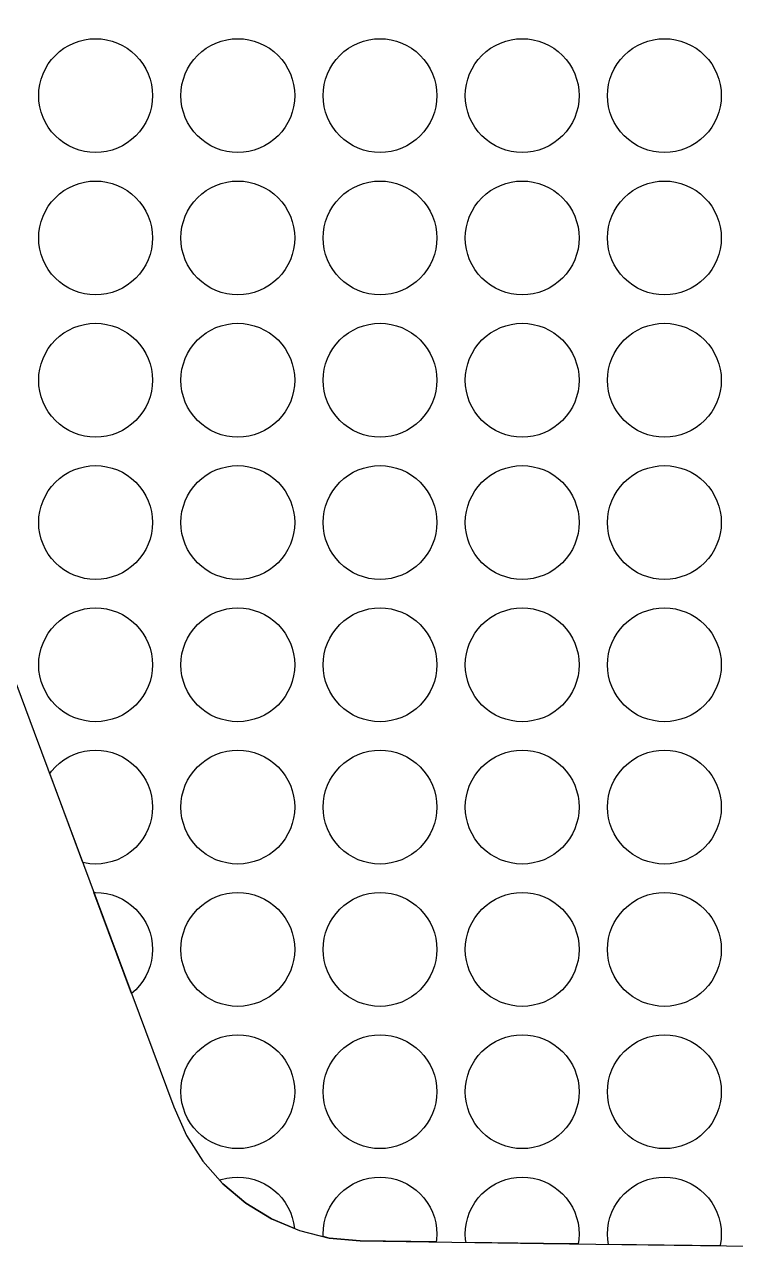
# Model space of a CAD drawing. Header units: millimetres. Extents: x 63 to 185, y -163 to -75.
# Drawn here: x 147.42 to 159.92, y -163.11 to -141.61 of the extents above; entities that cross this region are included whole.
import ezdxf

# ---------------------------------------------------------------- set-up
doc = ezdxf.new("R2010")
doc.units = ezdxf.units.MM
doc.layers.add('background', color=7, linetype='Continuous')
doc.layers.add('outline_2', color=3, linetype='Continuous')

msp = doc.modelspace()

# ---------------------------------------------------------------- linework, layer by layer
at = {"layer": 'background'}
for points in [[(149.666, -142.855), (149.661, -142.953), (149.647, -143.05), (149.623, -143.145), (149.59, -143.238), (149.548, -143.326), (149.497, -143.411), (149.439, -143.489), (149.373, -143.562), (149.3, -143.628), (149.222, -143.686), (149.137, -143.737), (149.049, -143.779), (148.956, -143.812), (148.861, -143.836), (148.764, -143.85), (148.666, -143.855), (148.568, -143.85), (148.471, -143.836), (148.376, -143.812), (148.283, -143.779), (148.195, -143.737), (148.11, -143.686), (148.032, -143.628), (147.959, -143.562), (147.893, -143.489), (147.835, -143.411), (147.784, -143.326), (147.742, -143.238), (147.709, -143.145), (147.685, -143.05), (147.671, -142.953), (147.666, -142.855), (147.671, -142.757), (147.685, -142.66), (147.709, -142.565), (147.742, -142.472), (147.784, -142.384), (147.835, -142.299), (147.893, -142.221), (147.959, -142.148), (148.032, -142.082), (148.11, -142.024), (148.195, -141.973), (148.283, -141.931), (148.376, -141.898), (148.471, -141.874), (148.568, -141.86), (148.666, -141.855), (148.764, -141.86), (148.861, -141.874), (148.956, -141.898), (149.049, -141.931), (149.137, -141.973), (149.222, -142.024), (149.3, -142.082), (149.373, -142.148), (149.439, -142.221), (149.497, -142.299), (149.548, -142.384), (149.59, -142.472), (149.623, -142.565), (149.647, -142.66), (149.661, -142.757)], [(152.166, -142.855), (152.161, -142.953), (152.147, -143.05), (152.123, -143.145), (152.09, -143.238), (152.048, -143.326), (151.997, -143.411), (151.939, -143.489), (151.873, -143.562), (151.8, -143.628), (151.722, -143.686), (151.637, -143.737), (151.549, -143.779), (151.456, -143.812), (151.361, -143.836), (151.264, -143.85), (151.166, -143.855), (151.068, -143.85), (150.971, -143.836), (150.876, -143.812), (150.783, -143.779), (150.695, -143.737), (150.61, -143.686), (150.532, -143.628), (150.459, -143.562), (150.393, -143.489), (150.335, -143.411), (150.284, -143.326), (150.242, -143.238), (150.209, -143.145), (150.185, -143.05), (150.171, -142.953), (150.166, -142.855), (150.171, -142.757), (150.185, -142.66), (150.209, -142.565), (150.242, -142.472), (150.284, -142.384), (150.335, -142.299), (150.393, -142.221), (150.459, -142.148), (150.532, -142.082), (150.61, -142.024), (150.695, -141.973), (150.783, -141.931), (150.876, -141.898), (150.971, -141.874), (151.068, -141.86), (151.166, -141.855), (151.264, -141.86), (151.361, -141.874), (151.456, -141.898), (151.549, -141.931), (151.637, -141.973), (151.722, -142.024), (151.8, -142.082), (151.873, -142.148), (151.939, -142.221), (151.997, -142.299), (152.048, -142.384), (152.09, -142.472), (152.123, -142.565), (152.147, -142.66), (152.161, -142.757)], [(154.666, -142.855), (154.661, -142.953), (154.647, -143.05), (154.623, -143.145), (154.59, -143.238), (154.548, -143.326), (154.497, -143.411), (154.439, -143.489), (154.373, -143.562), (154.3, -143.628), (154.222, -143.686), (154.137, -143.737), (154.049, -143.779), (153.956, -143.812), (153.861, -143.836), (153.764, -143.85), (153.666, -143.855), (153.568, -143.85), (153.471, -143.836), (153.376, -143.812), (153.283, -143.779), (153.195, -143.737), (153.11, -143.686), (153.032, -143.628), (152.959, -143.562), (152.893, -143.489), (152.835, -143.411), (152.784, -143.326), (152.742, -143.238), (152.709, -143.145), (152.685, -143.05), (152.671, -142.953), (152.666, -142.855), (152.671, -142.757), (152.685, -142.66), (152.709, -142.565), (152.742, -142.472), (152.784, -142.384), (152.835, -142.299), (152.893, -142.221), (152.959, -142.148), (153.032, -142.082), (153.11, -142.024), (153.195, -141.973), (153.283, -141.931), (153.376, -141.898), (153.471, -141.874), (153.568, -141.86), (153.666, -141.855), (153.764, -141.86), (153.861, -141.874), (153.956, -141.898), (154.049, -141.931), (154.137, -141.973), (154.222, -142.024), (154.3, -142.082), (154.373, -142.148), (154.439, -142.221), (154.497, -142.299), (154.548, -142.384), (154.59, -142.472), (154.623, -142.565), (154.647, -142.66), (154.661, -142.757)], [(157.166, -142.855), (157.161, -142.953), (157.147, -143.05), (157.123, -143.145), (157.09, -143.238), (157.048, -143.326), (156.997, -143.411), (156.939, -143.489), (156.873, -143.562), (156.8, -143.628), (156.722, -143.686), (156.637, -143.737), (156.549, -143.779), (156.456, -143.812), (156.361, -143.836), (156.264, -143.85), (156.166, -143.855), (156.068, -143.85), (155.971, -143.836), (155.876, -143.812), (155.783, -143.779), (155.695, -143.737), (155.61, -143.686), (155.532, -143.628), (155.459, -143.562), (155.393, -143.489), (155.335, -143.411), (155.284, -143.326), (155.242, -143.238), (155.209, -143.145), (155.185, -143.05), (155.171, -142.953), (155.166, -142.855), (155.171, -142.757), (155.185, -142.66), (155.209, -142.565), (155.242, -142.472), (155.284, -142.384), (155.335, -142.299), (155.393, -142.221), (155.459, -142.148), (155.532, -142.082), (155.61, -142.024), (155.695, -141.973), (155.783, -141.931), (155.876, -141.898), (155.971, -141.874), (156.068, -141.86), (156.166, -141.855), (156.264, -141.86), (156.361, -141.874), (156.456, -141.898), (156.549, -141.931), (156.637, -141.973), (156.722, -142.024), (156.8, -142.082), (156.873, -142.148), (156.939, -142.221), (156.997, -142.299), (157.048, -142.384), (157.09, -142.472), (157.123, -142.565), (157.147, -142.66), (157.161, -142.757)], [(159.666, -142.855), (159.661, -142.953), (159.647, -143.05), (159.623, -143.145), (159.59, -143.238), (159.548, -143.326), (159.497, -143.411), (159.439, -143.489), (159.373, -143.562), (159.3, -143.628), (159.222, -143.686), (159.137, -143.737), (159.049, -143.779), (158.956, -143.812), (158.861, -143.836), (158.764, -143.85), (158.666, -143.855), (158.568, -143.85), (158.471, -143.836), (158.376, -143.812), (158.283, -143.779), (158.195, -143.737), (158.11, -143.686), (158.032, -143.628), (157.959, -143.562), (157.893, -143.489), (157.835, -143.411), (157.784, -143.326), (157.742, -143.238), (157.709, -143.145), (157.685, -143.05), (157.671, -142.953), (157.666, -142.855), (157.671, -142.757), (157.685, -142.66), (157.709, -142.565), (157.742, -142.472), (157.784, -142.384), (157.835, -142.299), (157.893, -142.221), (157.959, -142.148), (158.032, -142.082), (158.11, -142.024), (158.195, -141.973), (158.283, -141.931), (158.376, -141.898), (158.471, -141.874), (158.568, -141.86), (158.666, -141.855), (158.764, -141.86), (158.861, -141.874), (158.956, -141.898), (159.049, -141.931), (159.137, -141.973), (159.222, -142.024), (159.3, -142.082), (159.373, -142.148), (159.439, -142.221), (159.497, -142.299), (159.548, -142.384), (159.59, -142.472), (159.623, -142.565), (159.647, -142.66), (159.661, -142.757)], [(149.666, -145.355), (149.661, -145.453), (149.647, -145.55), (149.623, -145.645), (149.59, -145.738), (149.548, -145.826), (149.497, -145.911), (149.439, -145.989), (149.373, -146.062), (149.3, -146.128), (149.222, -146.186), (149.137, -146.237), (149.049, -146.279), (148.956, -146.312), (148.861, -146.336), (148.764, -146.35), (148.666, -146.355), (148.568, -146.35), (148.471, -146.336), (148.376, -146.312), (148.283, -146.279), (148.195, -146.237), (148.11, -146.186), (148.032, -146.128), (147.959, -146.062), (147.893, -145.989), (147.835, -145.911), (147.784, -145.826), (147.742, -145.738), (147.709, -145.645), (147.685, -145.55), (147.671, -145.453), (147.666, -145.355), (147.671, -145.257), (147.685, -145.16), (147.709, -145.065), (147.742, -144.972), (147.784, -144.884), (147.835, -144.799), (147.893, -144.721), (147.959, -144.648), (148.032, -144.582), (148.11, -144.524), (148.195, -144.473), (148.283, -144.431), (148.376, -144.398), (148.471, -144.374), (148.568, -144.36), (148.666, -144.355), (148.764, -144.36), (148.861, -144.374), (148.956, -144.398), (149.049, -144.431), (149.137, -144.473), (149.222, -144.524), (149.3, -144.582), (149.373, -144.648), (149.439, -144.721), (149.497, -144.799), (149.548, -144.884), (149.59, -144.972), (149.623, -145.065), (149.647, -145.16), (149.661, -145.257)], [(152.166, -145.355), (152.161, -145.453), (152.147, -145.55), (152.123, -145.645), (152.09, -145.738), (152.048, -145.826), (151.997, -145.911), (151.939, -145.989), (151.873, -146.062), (151.8, -146.128), (151.722, -146.186), (151.637, -146.237), (151.549, -146.279), (151.456, -146.312), (151.361, -146.336), (151.264, -146.35), (151.166, -146.355), (151.068, -146.35), (150.971, -146.336), (150.876, -146.312), (150.783, -146.279), (150.695, -146.237), (150.61, -146.186), (150.532, -146.128), (150.459, -146.062), (150.393, -145.989), (150.335, -145.911), (150.284, -145.826), (150.242, -145.738), (150.209, -145.645), (150.185, -145.55), (150.171, -145.453), (150.166, -145.355), (150.171, -145.257), (150.185, -145.16), (150.209, -145.065), (150.242, -144.972), (150.284, -144.884), (150.335, -144.799), (150.393, -144.721), (150.459, -144.648), (150.532, -144.582), (150.61, -144.524), (150.695, -144.473), (150.783, -144.431), (150.876, -144.398), (150.971, -144.374), (151.068, -144.36), (151.166, -144.355), (151.264, -144.36), (151.361, -144.374), (151.456, -144.398), (151.549, -144.431), (151.637, -144.473), (151.722, -144.524), (151.8, -144.582), (151.873, -144.648), (151.939, -144.721), (151.997, -144.799), (152.048, -144.884), (152.09, -144.972), (152.123, -145.065), (152.147, -145.16), (152.161, -145.257)], [(154.666, -145.355), (154.661, -145.453), (154.647, -145.55), (154.623, -145.645), (154.59, -145.738), (154.548, -145.826), (154.497, -145.911), (154.439, -145.989), (154.373, -146.062), (154.3, -146.128), (154.222, -146.186), (154.137, -146.237), (154.049, -146.279), (153.956, -146.312), (153.861, -146.336), (153.764, -146.35), (153.666, -146.355), (153.568, -146.35), (153.471, -146.336), (153.376, -146.312), (153.283, -146.279), (153.195, -146.237), (153.11, -146.186), (153.032, -146.128), (152.959, -146.062), (152.893, -145.989), (152.835, -145.911), (152.784, -145.826), (152.742, -145.738), (152.709, -145.645), (152.685, -145.55), (152.671, -145.453), (152.666, -145.355), (152.671, -145.257), (152.685, -145.16), (152.709, -145.065), (152.742, -144.972), (152.784, -144.884), (152.835, -144.799), (152.893, -144.721), (152.959, -144.648), (153.032, -144.582), (153.11, -144.524), (153.195, -144.473), (153.283, -144.431), (153.376, -144.398), (153.471, -144.374), (153.568, -144.36), (153.666, -144.355), (153.764, -144.36), (153.861, -144.374), (153.956, -144.398), (154.049, -144.431), (154.137, -144.473), (154.222, -144.524), (154.3, -144.582), (154.373, -144.648), (154.439, -144.721), (154.497, -144.799), (154.548, -144.884), (154.59, -144.972), (154.623, -145.065), (154.647, -145.16), (154.661, -145.257)], [(157.166, -145.355), (157.161, -145.453), (157.147, -145.55), (157.123, -145.645), (157.09, -145.738), (157.048, -145.826), (156.997, -145.911), (156.939, -145.989), (156.873, -146.062), (156.8, -146.128), (156.722, -146.186), (156.637, -146.237), (156.549, -146.279), (156.456, -146.312), (156.361, -146.336), (156.264, -146.35), (156.166, -146.355), (156.068, -146.35), (155.971, -146.336), (155.876, -146.312), (155.783, -146.279), (155.695, -146.237), (155.61, -146.186), (155.532, -146.128), (155.459, -146.062), (155.393, -145.989), (155.335, -145.911), (155.284, -145.826), (155.242, -145.738), (155.209, -145.645), (155.185, -145.55), (155.171, -145.453), (155.166, -145.355), (155.171, -145.257), (155.185, -145.16), (155.209, -145.065), (155.242, -144.972), (155.284, -144.884), (155.335, -144.799), (155.393, -144.721), (155.459, -144.648), (155.532, -144.582), (155.61, -144.524), (155.695, -144.473), (155.783, -144.431), (155.876, -144.398), (155.971, -144.374), (156.068, -144.36), (156.166, -144.355), (156.264, -144.36), (156.361, -144.374), (156.456, -144.398), (156.549, -144.431), (156.637, -144.473), (156.722, -144.524), (156.8, -144.582), (156.873, -144.648), (156.939, -144.721), (156.997, -144.799), (157.048, -144.884), (157.09, -144.972), (157.123, -145.065), (157.147, -145.16), (157.161, -145.257)], [(159.666, -145.355), (159.661, -145.453), (159.647, -145.55), (159.623, -145.645), (159.59, -145.738), (159.548, -145.826), (159.497, -145.911), (159.439, -145.989), (159.373, -146.062), (159.3, -146.128), (159.222, -146.186), (159.137, -146.237), (159.049, -146.279), (158.956, -146.312), (158.861, -146.336), (158.764, -146.35), (158.666, -146.355), (158.568, -146.35), (158.471, -146.336), (158.376, -146.312), (158.283, -146.279), (158.195, -146.237), (158.11, -146.186), (158.032, -146.128), (157.959, -146.062), (157.893, -145.989), (157.835, -145.911), (157.784, -145.826), (157.742, -145.738), (157.709, -145.645), (157.685, -145.55), (157.671, -145.453), (157.666, -145.355), (157.671, -145.257), (157.685, -145.16), (157.709, -145.065), (157.742, -144.972), (157.784, -144.884), (157.835, -144.799), (157.893, -144.721), (157.959, -144.648), (158.032, -144.582), (158.11, -144.524), (158.195, -144.473), (158.283, -144.431), (158.376, -144.398), (158.471, -144.374), (158.568, -144.36), (158.666, -144.355), (158.764, -144.36), (158.861, -144.374), (158.956, -144.398), (159.049, -144.431), (159.137, -144.473), (159.222, -144.524), (159.3, -144.582), (159.373, -144.648), (159.439, -144.721), (159.497, -144.799), (159.548, -144.884), (159.59, -144.972), (159.623, -145.065), (159.647, -145.16), (159.661, -145.257)], [(149.666, -147.855), (149.661, -147.953), (149.647, -148.05), (149.623, -148.145), (149.59, -148.238), (149.548, -148.326), (149.497, -148.411), (149.439, -148.489), (149.373, -148.562), (149.3, -148.628), (149.222, -148.686), (149.137, -148.737), (149.049, -148.779), (148.956, -148.812), (148.861, -148.836), (148.764, -148.85), (148.666, -148.855), (148.568, -148.85), (148.471, -148.836), (148.376, -148.812), (148.283, -148.779), (148.195, -148.737), (148.11, -148.686), (148.032, -148.628), (147.959, -148.562), (147.893, -148.489), (147.835, -148.411), (147.784, -148.326), (147.742, -148.238), (147.709, -148.145), (147.685, -148.05), (147.671, -147.953), (147.666, -147.855), (147.671, -147.757), (147.685, -147.66), (147.709, -147.565), (147.742, -147.472), (147.784, -147.384), (147.835, -147.299), (147.893, -147.221), (147.959, -147.148), (148.032, -147.082), (148.11, -147.024), (148.195, -146.973), (148.283, -146.931), (148.376, -146.898), (148.471, -146.874), (148.568, -146.86), (148.666, -146.855), (148.764, -146.86), (148.861, -146.874), (148.956, -146.898), (149.049, -146.931), (149.137, -146.973), (149.222, -147.024), (149.3, -147.082), (149.373, -147.148), (149.439, -147.221), (149.497, -147.299), (149.548, -147.384), (149.59, -147.472), (149.623, -147.565), (149.647, -147.66), (149.661, -147.757)], [(152.166, -147.855), (152.161, -147.953), (152.147, -148.05), (152.123, -148.145), (152.09, -148.238), (152.048, -148.326), (151.997, -148.411), (151.939, -148.489), (151.873, -148.562), (151.8, -148.628), (151.722, -148.686), (151.637, -148.737), (151.549, -148.779), (151.456, -148.812), (151.361, -148.836), (151.264, -148.85), (151.166, -148.855), (151.068, -148.85), (150.971, -148.836), (150.876, -148.812), (150.783, -148.779), (150.695, -148.737), (150.61, -148.686), (150.532, -148.628), (150.459, -148.562), (150.393, -148.489), (150.335, -148.411), (150.284, -148.326), (150.242, -148.238), (150.209, -148.145), (150.185, -148.05), (150.171, -147.953), (150.166, -147.855), (150.171, -147.757), (150.185, -147.66), (150.209, -147.565), (150.242, -147.472), (150.284, -147.384), (150.335, -147.299), (150.393, -147.221), (150.459, -147.148), (150.532, -147.082), (150.61, -147.024), (150.695, -146.973), (150.783, -146.931), (150.876, -146.898), (150.971, -146.874), (151.068, -146.86), (151.166, -146.855), (151.264, -146.86), (151.361, -146.874), (151.456, -146.898), (151.549, -146.931), (151.637, -146.973), (151.722, -147.024), (151.8, -147.082), (151.873, -147.148), (151.939, -147.221), (151.997, -147.299), (152.048, -147.384), (152.09, -147.472), (152.123, -147.565), (152.147, -147.66), (152.161, -147.757)], [(154.666, -147.855), (154.661, -147.953), (154.647, -148.05), (154.623, -148.145), (154.59, -148.238), (154.548, -148.326), (154.497, -148.411), (154.439, -148.489), (154.373, -148.562), (154.3, -148.628), (154.222, -148.686), (154.137, -148.737), (154.049, -148.779), (153.956, -148.812), (153.861, -148.836), (153.764, -148.85), (153.666, -148.855), (153.568, -148.85), (153.471, -148.836), (153.376, -148.812), (153.283, -148.779), (153.195, -148.737), (153.11, -148.686), (153.032, -148.628), (152.959, -148.562), (152.893, -148.489), (152.835, -148.411), (152.784, -148.326), (152.742, -148.238), (152.709, -148.145), (152.685, -148.05), (152.671, -147.953), (152.666, -147.855), (152.671, -147.757), (152.685, -147.66), (152.709, -147.565), (152.742, -147.472), (152.784, -147.384), (152.835, -147.299), (152.893, -147.221), (152.959, -147.148), (153.032, -147.082), (153.11, -147.024), (153.195, -146.973), (153.283, -146.931), (153.376, -146.898), (153.471, -146.874), (153.568, -146.86), (153.666, -146.855), (153.764, -146.86), (153.861, -146.874), (153.956, -146.898), (154.049, -146.931), (154.137, -146.973), (154.222, -147.024), (154.3, -147.082), (154.373, -147.148), (154.439, -147.221), (154.497, -147.299), (154.548, -147.384), (154.59, -147.472), (154.623, -147.565), (154.647, -147.66), (154.661, -147.757)], [(157.166, -147.855), (157.161, -147.953), (157.147, -148.05), (157.123, -148.145), (157.09, -148.238), (157.048, -148.326), (156.997, -148.411), (156.939, -148.489), (156.873, -148.562), (156.8, -148.628), (156.722, -148.686), (156.637, -148.737), (156.549, -148.779), (156.456, -148.812), (156.361, -148.836), (156.264, -148.85), (156.166, -148.855), (156.068, -148.85), (155.971, -148.836), (155.876, -148.812), (155.783, -148.779), (155.695, -148.737), (155.61, -148.686), (155.532, -148.628), (155.459, -148.562), (155.393, -148.489), (155.335, -148.411), (155.284, -148.326), (155.242, -148.238), (155.209, -148.145), (155.185, -148.05), (155.171, -147.953), (155.166, -147.855), (155.171, -147.757), (155.185, -147.66), (155.209, -147.565), (155.242, -147.472), (155.284, -147.384), (155.335, -147.299), (155.393, -147.221), (155.459, -147.148), (155.532, -147.082), (155.61, -147.024), (155.695, -146.973), (155.783, -146.931), (155.876, -146.898), (155.971, -146.874), (156.068, -146.86), (156.166, -146.855), (156.264, -146.86), (156.361, -146.874), (156.456, -146.898), (156.549, -146.931), (156.637, -146.973), (156.722, -147.024), (156.8, -147.082), (156.873, -147.148), (156.939, -147.221), (156.997, -147.299), (157.048, -147.384), (157.09, -147.472), (157.123, -147.565), (157.147, -147.66), (157.161, -147.757)], [(159.666, -147.855), (159.661, -147.953), (159.647, -148.05), (159.623, -148.145), (159.59, -148.238), (159.548, -148.326), (159.497, -148.411), (159.439, -148.489), (159.373, -148.562), (159.3, -148.628), (159.222, -148.686), (159.137, -148.737), (159.049, -148.779), (158.956, -148.812), (158.861, -148.836), (158.764, -148.85), (158.666, -148.855), (158.568, -148.85), (158.471, -148.836), (158.376, -148.812), (158.283, -148.779), (158.195, -148.737), (158.11, -148.686), (158.032, -148.628), (157.959, -148.562), (157.893, -148.489), (157.835, -148.411), (157.784, -148.326), (157.742, -148.238), (157.709, -148.145), (157.685, -148.05), (157.671, -147.953), (157.666, -147.855), (157.671, -147.757), (157.685, -147.66), (157.709, -147.565), (157.742, -147.472), (157.784, -147.384), (157.835, -147.299), (157.893, -147.221), (157.959, -147.148), (158.032, -147.082), (158.11, -147.024), (158.195, -146.973), (158.283, -146.931), (158.376, -146.898), (158.471, -146.874), (158.568, -146.86), (158.666, -146.855), (158.764, -146.86), (158.861, -146.874), (158.956, -146.898), (159.049, -146.931), (159.137, -146.973), (159.222, -147.024), (159.3, -147.082), (159.373, -147.148), (159.439, -147.221), (159.497, -147.299), (159.548, -147.384), (159.59, -147.472), (159.623, -147.565), (159.647, -147.66), (159.661, -147.757)], [(149.666, -150.355), (149.661, -150.453), (149.647, -150.55), (149.623, -150.645), (149.59, -150.738), (149.548, -150.826), (149.497, -150.911), (149.439, -150.989), (149.373, -151.062), (149.3, -151.128), (149.222, -151.186), (149.137, -151.237), (149.049, -151.279), (148.956, -151.312), (148.861, -151.336), (148.764, -151.35), (148.666, -151.355), (148.568, -151.35), (148.471, -151.336), (148.376, -151.312), (148.283, -151.279), (148.195, -151.237), (148.11, -151.186), (148.032, -151.128), (147.959, -151.062), (147.893, -150.989), (147.835, -150.911), (147.784, -150.826), (147.742, -150.738), (147.709, -150.645), (147.685, -150.55), (147.671, -150.453), (147.666, -150.355), (147.671, -150.257), (147.685, -150.16), (147.709, -150.065), (147.742, -149.972), (147.784, -149.884), (147.835, -149.799), (147.893, -149.721), (147.959, -149.648), (148.032, -149.582), (148.11, -149.524), (148.195, -149.473), (148.283, -149.431), (148.376, -149.398), (148.471, -149.374), (148.568, -149.36), (148.666, -149.355), (148.764, -149.36), (148.861, -149.374), (148.956, -149.398), (149.049, -149.431), (149.137, -149.473), (149.222, -149.524), (149.3, -149.582), (149.373, -149.648), (149.439, -149.721), (149.497, -149.799), (149.548, -149.884), (149.59, -149.972), (149.623, -150.065), (149.647, -150.16), (149.661, -150.257)], [(152.166, -150.355), (152.161, -150.453), (152.147, -150.55), (152.123, -150.645), (152.09, -150.738), (152.048, -150.826), (151.997, -150.911), (151.939, -150.989), (151.873, -151.062), (151.8, -151.128), (151.722, -151.186), (151.637, -151.237), (151.549, -151.279), (151.456, -151.312), (151.361, -151.336), (151.264, -151.35), (151.166, -151.355), (151.068, -151.35), (150.971, -151.336), (150.876, -151.312), (150.783, -151.279), (150.695, -151.237), (150.61, -151.186), (150.532, -151.128), (150.459, -151.062), (150.393, -150.989), (150.335, -150.911), (150.284, -150.826), (150.242, -150.738), (150.209, -150.645), (150.185, -150.55), (150.171, -150.453), (150.166, -150.355), (150.171, -150.257), (150.185, -150.16), (150.209, -150.065), (150.242, -149.972), (150.284, -149.884), (150.335, -149.799), (150.393, -149.721), (150.459, -149.648), (150.532, -149.582), (150.61, -149.524), (150.695, -149.473), (150.783, -149.431), (150.876, -149.398), (150.971, -149.374), (151.068, -149.36), (151.166, -149.355), (151.264, -149.36), (151.361, -149.374), (151.456, -149.398), (151.549, -149.431), (151.637, -149.473), (151.722, -149.524), (151.8, -149.582), (151.873, -149.648), (151.939, -149.721), (151.997, -149.799), (152.048, -149.884), (152.09, -149.972), (152.123, -150.065), (152.147, -150.16), (152.161, -150.257)], [(154.666, -150.355), (154.661, -150.453), (154.647, -150.55), (154.623, -150.645), (154.59, -150.738), (154.548, -150.826), (154.497, -150.911), (154.439, -150.989), (154.373, -151.062), (154.3, -151.128), (154.222, -151.186), (154.137, -151.237), (154.049, -151.279), (153.956, -151.312), (153.861, -151.336), (153.764, -151.35), (153.666, -151.355), (153.568, -151.35), (153.471, -151.336), (153.376, -151.312), (153.283, -151.279), (153.195, -151.237), (153.11, -151.186), (153.032, -151.128), (152.959, -151.062), (152.893, -150.989), (152.835, -150.911), (152.784, -150.826), (152.742, -150.738), (152.709, -150.645), (152.685, -150.55), (152.671, -150.453), (152.666, -150.355), (152.671, -150.257), (152.685, -150.16), (152.709, -150.065), (152.742, -149.972), (152.784, -149.884), (152.835, -149.799), (152.893, -149.721), (152.959, -149.648), (153.032, -149.582), (153.11, -149.524), (153.195, -149.473), (153.283, -149.431), (153.376, -149.398), (153.471, -149.374), (153.568, -149.36), (153.666, -149.355), (153.764, -149.36), (153.861, -149.374), (153.956, -149.398), (154.049, -149.431), (154.137, -149.473), (154.222, -149.524), (154.3, -149.582), (154.373, -149.648), (154.439, -149.721), (154.497, -149.799), (154.548, -149.884), (154.59, -149.972), (154.623, -150.065), (154.647, -150.16), (154.661, -150.257)], [(157.166, -150.355), (157.161, -150.453), (157.147, -150.55), (157.123, -150.645), (157.09, -150.738), (157.048, -150.826), (156.997, -150.911), (156.939, -150.989), (156.873, -151.062), (156.8, -151.128), (156.722, -151.186), (156.637, -151.237), (156.549, -151.279), (156.456, -151.312), (156.361, -151.336), (156.264, -151.35), (156.166, -151.355), (156.068, -151.35), (155.971, -151.336), (155.876, -151.312), (155.783, -151.279), (155.695, -151.237), (155.61, -151.186), (155.532, -151.128), (155.459, -151.062), (155.393, -150.989), (155.335, -150.911), (155.284, -150.826), (155.242, -150.738), (155.209, -150.645), (155.185, -150.55), (155.171, -150.453), (155.166, -150.355), (155.171, -150.257), (155.185, -150.16), (155.209, -150.065), (155.242, -149.972), (155.284, -149.884), (155.335, -149.799), (155.393, -149.721), (155.459, -149.648), (155.532, -149.582), (155.61, -149.524), (155.695, -149.473), (155.783, -149.431), (155.876, -149.398), (155.971, -149.374), (156.068, -149.36), (156.166, -149.355), (156.264, -149.36), (156.361, -149.374), (156.456, -149.398), (156.549, -149.431), (156.637, -149.473), (156.722, -149.524), (156.8, -149.582), (156.873, -149.648), (156.939, -149.721), (156.997, -149.799), (157.048, -149.884), (157.09, -149.972), (157.123, -150.065), (157.147, -150.16), (157.161, -150.257)], [(159.666, -150.355), (159.661, -150.453), (159.647, -150.55), (159.623, -150.645), (159.59, -150.738), (159.548, -150.826), (159.497, -150.911), (159.439, -150.989), (159.373, -151.062), (159.3, -151.128), (159.222, -151.186), (159.137, -151.237), (159.049, -151.279), (158.956, -151.312), (158.861, -151.336), (158.764, -151.35), (158.666, -151.355), (158.568, -151.35), (158.471, -151.336), (158.376, -151.312), (158.283, -151.279), (158.195, -151.237), (158.11, -151.186), (158.032, -151.128), (157.959, -151.062), (157.893, -150.989), (157.835, -150.911), (157.784, -150.826), (157.742, -150.738), (157.709, -150.645), (157.685, -150.55), (157.671, -150.453), (157.666, -150.355), (157.671, -150.257), (157.685, -150.16), (157.709, -150.065), (157.742, -149.972), (157.784, -149.884), (157.835, -149.799), (157.893, -149.721), (157.959, -149.648), (158.032, -149.582), (158.11, -149.524), (158.195, -149.473), (158.283, -149.431), (158.376, -149.398), (158.471, -149.374), (158.568, -149.36), (158.666, -149.355), (158.764, -149.36), (158.861, -149.374), (158.956, -149.398), (159.049, -149.431), (159.137, -149.473), (159.222, -149.524), (159.3, -149.582), (159.373, -149.648), (159.439, -149.721), (159.497, -149.799), (159.548, -149.884), (159.59, -149.972), (159.623, -150.065), (159.647, -150.16), (159.661, -150.257)], [(149.666, -152.855), (149.661, -152.953), (149.647, -153.05), (149.623, -153.145), (149.59, -153.238), (149.548, -153.326), (149.497, -153.411), (149.439, -153.489), (149.373, -153.562), (149.3, -153.628), (149.222, -153.686), (149.137, -153.737), (149.049, -153.779), (148.956, -153.812), (148.861, -153.836), (148.764, -153.85), (148.666, -153.855), (148.568, -153.85), (148.471, -153.836), (148.376, -153.812), (148.283, -153.779), (148.195, -153.737), (148.11, -153.686), (148.032, -153.628), (147.959, -153.562), (147.893, -153.489), (147.835, -153.411), (147.784, -153.326), (147.742, -153.238), (147.709, -153.145), (147.685, -153.05), (147.671, -152.953), (147.666, -152.855), (147.671, -152.757), (147.685, -152.66), (147.709, -152.565), (147.742, -152.472), (147.784, -152.384), (147.835, -152.299), (147.893, -152.221), (147.959, -152.148), (148.032, -152.082), (148.11, -152.024), (148.195, -151.973), (148.283, -151.931), (148.376, -151.898), (148.471, -151.874), (148.568, -151.86), (148.666, -151.855), (148.764, -151.86), (148.861, -151.874), (148.956, -151.898), (149.049, -151.931), (149.137, -151.973), (149.222, -152.024), (149.3, -152.082), (149.373, -152.148), (149.439, -152.221), (149.497, -152.299), (149.548, -152.384), (149.59, -152.472), (149.623, -152.565), (149.647, -152.66), (149.661, -152.757)], [(152.166, -152.855), (152.161, -152.953), (152.147, -153.05), (152.123, -153.145), (152.09, -153.238), (152.048, -153.326), (151.997, -153.411), (151.939, -153.489), (151.873, -153.562), (151.8, -153.628), (151.722, -153.686), (151.637, -153.737), (151.549, -153.779), (151.456, -153.812), (151.361, -153.836), (151.264, -153.85), (151.166, -153.855), (151.068, -153.85), (150.971, -153.836), (150.876, -153.812), (150.783, -153.779), (150.695, -153.737), (150.61, -153.686), (150.532, -153.628), (150.459, -153.562), (150.393, -153.489), (150.335, -153.411), (150.284, -153.326), (150.242, -153.238), (150.209, -153.145), (150.185, -153.05), (150.171, -152.953), (150.166, -152.855), (150.171, -152.757), (150.185, -152.66), (150.209, -152.565), (150.242, -152.472), (150.284, -152.384), (150.335, -152.299), (150.393, -152.221), (150.459, -152.148), (150.532, -152.082), (150.61, -152.024), (150.695, -151.973), (150.783, -151.931), (150.876, -151.898), (150.971, -151.874), (151.068, -151.86), (151.166, -151.855), (151.264, -151.86), (151.361, -151.874), (151.456, -151.898), (151.549, -151.931), (151.637, -151.973), (151.722, -152.024), (151.8, -152.082), (151.873, -152.148), (151.939, -152.221), (151.997, -152.299), (152.048, -152.384), (152.09, -152.472), (152.123, -152.565), (152.147, -152.66), (152.161, -152.757)], [(154.666, -152.855), (154.661, -152.953), (154.647, -153.05), (154.623, -153.145), (154.59, -153.238), (154.548, -153.326), (154.497, -153.411), (154.439, -153.489), (154.373, -153.562), (154.3, -153.628), (154.222, -153.686), (154.137, -153.737), (154.049, -153.779), (153.956, -153.812), (153.861, -153.836), (153.764, -153.85), (153.666, -153.855), (153.568, -153.85), (153.471, -153.836), (153.376, -153.812), (153.283, -153.779), (153.195, -153.737), (153.11, -153.686), (153.032, -153.628), (152.959, -153.562), (152.893, -153.489), (152.835, -153.411), (152.784, -153.326), (152.742, -153.238), (152.709, -153.145), (152.685, -153.05), (152.671, -152.953), (152.666, -152.855), (152.671, -152.757), (152.685, -152.66), (152.709, -152.565), (152.742, -152.472), (152.784, -152.384), (152.835, -152.299), (152.893, -152.221), (152.959, -152.148), (153.032, -152.082), (153.11, -152.024), (153.195, -151.973), (153.283, -151.931), (153.376, -151.898), (153.471, -151.874), (153.568, -151.86), (153.666, -151.855), (153.764, -151.86), (153.861, -151.874), (153.956, -151.898), (154.049, -151.931), (154.137, -151.973), (154.222, -152.024), (154.3, -152.082), (154.373, -152.148), (154.439, -152.221), (154.497, -152.299), (154.548, -152.384), (154.59, -152.472), (154.623, -152.565), (154.647, -152.66), (154.661, -152.757)], [(157.166, -152.855), (157.161, -152.953), (157.147, -153.05), (157.123, -153.145), (157.09, -153.238), (157.048, -153.326), (156.997, -153.411), (156.939, -153.489), (156.873, -153.562), (156.8, -153.628), (156.722, -153.686), (156.637, -153.737), (156.549, -153.779), (156.456, -153.812), (156.361, -153.836), (156.264, -153.85), (156.166, -153.855), (156.068, -153.85), (155.971, -153.836), (155.876, -153.812), (155.783, -153.779), (155.695, -153.737), (155.61, -153.686), (155.532, -153.628), (155.459, -153.562), (155.393, -153.489), (155.335, -153.411), (155.284, -153.326), (155.242, -153.238), (155.209, -153.145), (155.185, -153.05), (155.171, -152.953), (155.166, -152.855), (155.171, -152.757), (155.185, -152.66), (155.209, -152.565), (155.242, -152.472), (155.284, -152.384), (155.335, -152.299), (155.393, -152.221), (155.459, -152.148), (155.532, -152.082), (155.61, -152.024), (155.695, -151.973), (155.783, -151.931), (155.876, -151.898), (155.971, -151.874), (156.068, -151.86), (156.166, -151.855), (156.264, -151.86), (156.361, -151.874), (156.456, -151.898), (156.549, -151.931), (156.637, -151.973), (156.722, -152.024), (156.8, -152.082), (156.873, -152.148), (156.939, -152.221), (156.997, -152.299), (157.048, -152.384), (157.09, -152.472), (157.123, -152.565), (157.147, -152.66), (157.161, -152.757)], [(159.666, -152.855), (159.661, -152.953), (159.647, -153.05), (159.623, -153.145), (159.59, -153.238), (159.548, -153.326), (159.497, -153.411), (159.439, -153.489), (159.373, -153.562), (159.3, -153.628), (159.222, -153.686), (159.137, -153.737), (159.049, -153.779), (158.956, -153.812), (158.861, -153.836), (158.764, -153.85), (158.666, -153.855), (158.568, -153.85), (158.471, -153.836), (158.376, -153.812), (158.283, -153.779), (158.195, -153.737), (158.11, -153.686), (158.032, -153.628), (157.959, -153.562), (157.893, -153.489), (157.835, -153.411), (157.784, -153.326), (157.742, -153.238), (157.709, -153.145), (157.685, -153.05), (157.671, -152.953), (157.666, -152.855), (157.671, -152.757), (157.685, -152.66), (157.709, -152.565), (157.742, -152.472), (157.784, -152.384), (157.835, -152.299), (157.893, -152.221), (157.959, -152.148), (158.032, -152.082), (158.11, -152.024), (158.195, -151.973), (158.283, -151.931), (158.376, -151.898), (158.471, -151.874), (158.568, -151.86), (158.666, -151.855), (158.764, -151.86), (158.861, -151.874), (158.956, -151.898), (159.049, -151.931), (159.137, -151.973), (159.222, -152.024), (159.3, -152.082), (159.373, -152.148), (159.439, -152.221), (159.497, -152.299), (159.548, -152.384), (159.59, -152.472), (159.623, -152.565), (159.647, -152.66), (159.661, -152.757)], [(147.859, -154.767), (147.893, -154.721), (147.959, -154.648), (148.032, -154.582), (148.11, -154.524), (148.195, -154.473), (148.283, -154.431), (148.376, -154.398), (148.471, -154.374), (148.568, -154.36), (148.666, -154.355), (148.764, -154.36), (148.861, -154.374), (148.956, -154.398), (149.049, -154.431), (149.137, -154.473), (149.222, -154.524), (149.3, -154.582), (149.373, -154.648), (149.439, -154.721), (149.497, -154.799), (149.548, -154.884), (149.59, -154.972), (149.623, -155.065), (149.647, -155.16), (149.661, -155.257), (149.666, -155.355), (149.661, -155.453), (149.647, -155.55), (149.623, -155.645), (149.59, -155.738), (149.548, -155.826), (149.497, -155.911), (149.439, -155.989), (149.373, -156.062), (149.3, -156.128), (149.222, -156.186), (149.137, -156.237), (149.049, -156.279), (148.956, -156.312), (148.861, -156.336), (148.764, -156.35), (148.666, -156.355), (148.568, -156.35), (148.471, -156.336), (148.441, -156.328)], [(152.166, -155.355), (152.161, -155.453), (152.147, -155.55), (152.123, -155.645), (152.09, -155.738), (152.048, -155.826), (151.997, -155.911), (151.939, -155.989), (151.873, -156.062), (151.8, -156.128), (151.722, -156.186), (151.637, -156.237), (151.549, -156.279), (151.456, -156.312), (151.361, -156.336), (151.264, -156.35), (151.166, -156.355), (151.068, -156.35), (150.971, -156.336), (150.876, -156.312), (150.783, -156.279), (150.695, -156.237), (150.61, -156.186), (150.532, -156.128), (150.459, -156.062), (150.393, -155.989), (150.335, -155.911), (150.284, -155.826), (150.242, -155.738), (150.209, -155.645), (150.185, -155.55), (150.171, -155.453), (150.166, -155.355), (150.171, -155.257), (150.185, -155.16), (150.209, -155.065), (150.242, -154.972), (150.284, -154.884), (150.335, -154.799), (150.393, -154.721), (150.459, -154.648), (150.532, -154.582), (150.61, -154.524), (150.695, -154.473), (150.783, -154.431), (150.876, -154.398), (150.971, -154.374), (151.068, -154.36), (151.166, -154.355), (151.264, -154.36), (151.361, -154.374), (151.456, -154.398), (151.549, -154.431), (151.637, -154.473), (151.722, -154.524), (151.8, -154.582), (151.873, -154.648), (151.939, -154.721), (151.997, -154.799), (152.048, -154.884), (152.09, -154.972), (152.123, -155.065), (152.147, -155.16), (152.161, -155.257)], [(154.666, -155.355), (154.661, -155.453), (154.647, -155.55), (154.623, -155.645), (154.59, -155.738), (154.548, -155.826), (154.497, -155.911), (154.439, -155.989), (154.373, -156.062), (154.3, -156.128), (154.222, -156.186), (154.137, -156.237), (154.049, -156.279), (153.956, -156.312), (153.861, -156.336), (153.764, -156.35), (153.666, -156.355), (153.568, -156.35), (153.471, -156.336), (153.376, -156.312), (153.283, -156.279), (153.195, -156.237), (153.11, -156.186), (153.032, -156.128), (152.959, -156.062), (152.893, -155.989), (152.835, -155.911), (152.784, -155.826), (152.742, -155.738), (152.709, -155.645), (152.685, -155.55), (152.671, -155.453), (152.666, -155.355), (152.671, -155.257), (152.685, -155.16), (152.709, -155.065), (152.742, -154.972), (152.784, -154.884), (152.835, -154.799), (152.893, -154.721), (152.959, -154.648), (153.032, -154.582), (153.11, -154.524), (153.195, -154.473), (153.283, -154.431), (153.376, -154.398), (153.471, -154.374), (153.568, -154.36), (153.666, -154.355), (153.764, -154.36), (153.861, -154.374), (153.956, -154.398), (154.049, -154.431), (154.137, -154.473), (154.222, -154.524), (154.3, -154.582), (154.373, -154.648), (154.439, -154.721), (154.497, -154.799), (154.548, -154.884), (154.59, -154.972), (154.623, -155.065), (154.647, -155.16), (154.661, -155.257)], [(157.166, -155.355), (157.161, -155.453), (157.147, -155.55), (157.123, -155.645), (157.09, -155.738), (157.048, -155.826), (156.997, -155.911), (156.939, -155.989), (156.873, -156.062), (156.8, -156.128), (156.722, -156.186), (156.637, -156.237), (156.549, -156.279), (156.456, -156.312), (156.361, -156.336), (156.264, -156.35), (156.166, -156.355), (156.068, -156.35), (155.971, -156.336), (155.876, -156.312), (155.783, -156.279), (155.695, -156.237), (155.61, -156.186), (155.532, -156.128), (155.459, -156.062), (155.393, -155.989), (155.335, -155.911), (155.284, -155.826), (155.242, -155.738), (155.209, -155.645), (155.185, -155.55), (155.171, -155.453), (155.166, -155.355), (155.171, -155.257), (155.185, -155.16), (155.209, -155.065), (155.242, -154.972), (155.284, -154.884), (155.335, -154.799), (155.393, -154.721), (155.459, -154.648), (155.532, -154.582), (155.61, -154.524), (155.695, -154.473), (155.783, -154.431), (155.876, -154.398), (155.971, -154.374), (156.068, -154.36), (156.166, -154.355), (156.264, -154.36), (156.361, -154.374), (156.456, -154.398), (156.549, -154.431), (156.637, -154.473), (156.722, -154.524), (156.8, -154.582), (156.873, -154.648), (156.939, -154.721), (156.997, -154.799), (157.048, -154.884), (157.09, -154.972), (157.123, -155.065), (157.147, -155.16), (157.161, -155.257)], [(159.666, -155.355), (159.661, -155.453), (159.647, -155.55), (159.623, -155.645), (159.59, -155.738), (159.548, -155.826), (159.497, -155.911), (159.439, -155.989), (159.373, -156.062), (159.3, -156.128), (159.222, -156.186), (159.137, -156.237), (159.049, -156.279), (158.956, -156.312), (158.861, -156.336), (158.764, -156.35), (158.666, -156.355), (158.568, -156.35), (158.471, -156.336), (158.376, -156.312), (158.283, -156.279), (158.195, -156.237), (158.11, -156.186), (158.032, -156.128), (157.959, -156.062), (157.893, -155.989), (157.835, -155.911), (157.784, -155.826), (157.742, -155.738), (157.709, -155.645), (157.685, -155.55), (157.671, -155.453), (157.666, -155.355), (157.671, -155.257), (157.685, -155.16), (157.709, -155.065), (157.742, -154.972), (157.784, -154.884), (157.835, -154.799), (157.893, -154.721), (157.959, -154.648), (158.032, -154.582), (158.11, -154.524), (158.195, -154.473), (158.283, -154.431), (158.376, -154.398), (158.471, -154.374), (158.568, -154.36), (158.666, -154.355), (158.764, -154.36), (158.861, -154.374), (158.956, -154.398), (159.049, -154.431), (159.137, -154.473), (159.222, -154.524), (159.3, -154.582), (159.373, -154.648), (159.439, -154.721), (159.497, -154.799), (159.548, -154.884), (159.59, -154.972), (159.623, -155.065), (159.647, -155.16), (159.661, -155.257)], [(148.638, -156.856), (148.666, -156.855), (148.764, -156.86), (148.861, -156.874), (148.956, -156.898), (149.049, -156.931), (149.137, -156.973), (149.222, -157.024), (149.3, -157.082), (149.373, -157.148), (149.439, -157.221), (149.497, -157.299), (149.548, -157.384), (149.59, -157.472), (149.623, -157.565), (149.647, -157.66), (149.661, -157.757), (149.666, -157.855), (149.661, -157.953), (149.647, -158.05), (149.623, -158.145), (149.59, -158.238), (149.548, -158.326), (149.497, -158.411), (149.439, -158.489), (149.373, -158.562), (149.3, -158.628), (149.299, -158.629)], [(152.166, -157.855), (152.161, -157.953), (152.147, -158.05), (152.123, -158.145), (152.09, -158.238), (152.048, -158.326), (151.997, -158.411), (151.939, -158.489), (151.873, -158.562), (151.8, -158.628), (151.722, -158.686), (151.637, -158.737), (151.549, -158.779), (151.456, -158.812), (151.361, -158.836), (151.264, -158.85), (151.166, -158.855), (151.068, -158.85), (150.971, -158.836), (150.876, -158.812), (150.783, -158.779), (150.695, -158.737), (150.61, -158.686), (150.532, -158.628), (150.459, -158.562), (150.393, -158.489), (150.335, -158.411), (150.284, -158.326), (150.242, -158.238), (150.209, -158.145), (150.185, -158.05), (150.171, -157.953), (150.166, -157.855), (150.171, -157.757), (150.185, -157.66), (150.209, -157.565), (150.242, -157.472), (150.284, -157.384), (150.335, -157.299), (150.393, -157.221), (150.459, -157.148), (150.532, -157.082), (150.61, -157.024), (150.695, -156.973), (150.783, -156.931), (150.876, -156.898), (150.971, -156.874), (151.068, -156.86), (151.166, -156.855), (151.264, -156.86), (151.361, -156.874), (151.456, -156.898), (151.549, -156.931), (151.637, -156.973), (151.722, -157.024), (151.8, -157.082), (151.873, -157.148), (151.939, -157.221), (151.997, -157.299), (152.048, -157.384), (152.09, -157.472), (152.123, -157.565), (152.147, -157.66), (152.161, -157.757)], [(154.666, -157.855), (154.661, -157.953), (154.647, -158.05), (154.623, -158.145), (154.59, -158.238), (154.548, -158.326), (154.497, -158.411), (154.439, -158.489), (154.373, -158.562), (154.3, -158.628), (154.222, -158.686), (154.137, -158.737), (154.049, -158.779), (153.956, -158.812), (153.861, -158.836), (153.764, -158.85), (153.666, -158.855), (153.568, -158.85), (153.471, -158.836), (153.376, -158.812), (153.283, -158.779), (153.195, -158.737), (153.11, -158.686), (153.032, -158.628), (152.959, -158.562), (152.893, -158.489), (152.835, -158.411), (152.784, -158.326), (152.742, -158.238), (152.709, -158.145), (152.685, -158.05), (152.671, -157.953), (152.666, -157.855), (152.671, -157.757), (152.685, -157.66), (152.709, -157.565), (152.742, -157.472), (152.784, -157.384), (152.835, -157.299), (152.893, -157.221), (152.959, -157.148), (153.032, -157.082), (153.11, -157.024), (153.195, -156.973), (153.283, -156.931), (153.376, -156.898), (153.471, -156.874), (153.568, -156.86), (153.666, -156.855), (153.764, -156.86), (153.861, -156.874), (153.956, -156.898), (154.049, -156.931), (154.137, -156.973), (154.222, -157.024), (154.3, -157.082), (154.373, -157.148), (154.439, -157.221), (154.497, -157.299), (154.548, -157.384), (154.59, -157.472), (154.623, -157.565), (154.647, -157.66), (154.661, -157.757)], [(157.166, -157.855), (157.161, -157.953), (157.147, -158.05), (157.123, -158.145), (157.09, -158.238), (157.048, -158.326), (156.997, -158.411), (156.939, -158.489), (156.873, -158.562), (156.8, -158.628), (156.722, -158.686), (156.637, -158.737), (156.549, -158.779), (156.456, -158.812), (156.361, -158.836), (156.264, -158.85), (156.166, -158.855), (156.068, -158.85), (155.971, -158.836), (155.876, -158.812), (155.783, -158.779), (155.695, -158.737), (155.61, -158.686), (155.532, -158.628), (155.459, -158.562), (155.393, -158.489), (155.335, -158.411), (155.284, -158.326), (155.242, -158.238), (155.209, -158.145), (155.185, -158.05), (155.171, -157.953), (155.166, -157.855), (155.171, -157.757), (155.185, -157.66), (155.209, -157.565), (155.242, -157.472), (155.284, -157.384), (155.335, -157.299), (155.393, -157.221), (155.459, -157.148), (155.532, -157.082), (155.61, -157.024), (155.695, -156.973), (155.783, -156.931), (155.876, -156.898), (155.971, -156.874), (156.068, -156.86), (156.166, -156.855), (156.264, -156.86), (156.361, -156.874), (156.456, -156.898), (156.549, -156.931), (156.637, -156.973), (156.722, -157.024), (156.8, -157.082), (156.873, -157.148), (156.939, -157.221), (156.997, -157.299), (157.048, -157.384), (157.09, -157.472), (157.123, -157.565), (157.147, -157.66), (157.161, -157.757)], [(159.666, -157.855), (159.661, -157.953), (159.647, -158.05), (159.623, -158.145), (159.59, -158.238), (159.548, -158.326), (159.497, -158.411), (159.439, -158.489), (159.373, -158.562), (159.3, -158.628), (159.222, -158.686), (159.137, -158.737), (159.049, -158.779), (158.956, -158.812), (158.861, -158.836), (158.764, -158.85), (158.666, -158.855), (158.568, -158.85), (158.471, -158.836), (158.376, -158.812), (158.283, -158.779), (158.195, -158.737), (158.11, -158.686), (158.032, -158.628), (157.959, -158.562), (157.893, -158.489), (157.835, -158.411), (157.784, -158.326), (157.742, -158.238), (157.709, -158.145), (157.685, -158.05), (157.671, -157.953), (157.666, -157.855), (157.671, -157.757), (157.685, -157.66), (157.709, -157.565), (157.742, -157.472), (157.784, -157.384), (157.835, -157.299), (157.893, -157.221), (157.959, -157.148), (158.032, -157.082), (158.11, -157.024), (158.195, -156.973), (158.283, -156.931), (158.376, -156.898), (158.471, -156.874), (158.568, -156.86), (158.666, -156.855), (158.764, -156.86), (158.861, -156.874), (158.956, -156.898), (159.049, -156.931), (159.137, -156.973), (159.222, -157.024), (159.3, -157.082), (159.373, -157.148), (159.439, -157.221), (159.497, -157.299), (159.548, -157.384), (159.59, -157.472), (159.623, -157.565), (159.647, -157.66), (159.661, -157.757)], [(152.166, -160.355), (152.161, -160.453), (152.147, -160.55), (152.123, -160.645), (152.09, -160.738), (152.048, -160.826), (151.997, -160.911), (151.939, -160.989), (151.873, -161.062), (151.8, -161.128), (151.722, -161.186), (151.637, -161.237), (151.549, -161.279), (151.456, -161.312), (151.361, -161.336), (151.264, -161.35), (151.166, -161.355), (151.068, -161.35), (150.971, -161.336), (150.876, -161.312), (150.783, -161.279), (150.695, -161.237), (150.61, -161.186), (150.532, -161.128), (150.459, -161.062), (150.393, -160.989), (150.335, -160.911), (150.284, -160.826), (150.242, -160.738), (150.209, -160.645), (150.185, -160.55), (150.171, -160.453), (150.166, -160.355), (150.171, -160.257), (150.185, -160.16), (150.209, -160.065), (150.242, -159.972), (150.284, -159.884), (150.335, -159.799), (150.393, -159.721), (150.459, -159.648), (150.532, -159.582), (150.61, -159.524), (150.695, -159.473), (150.783, -159.431), (150.876, -159.398), (150.971, -159.374), (151.068, -159.36), (151.166, -159.355), (151.264, -159.36), (151.361, -159.374), (151.456, -159.398), (151.549, -159.431), (151.637, -159.473), (151.722, -159.524), (151.8, -159.582), (151.873, -159.648), (151.939, -159.721), (151.997, -159.799), (152.048, -159.884), (152.09, -159.972), (152.123, -160.065), (152.147, -160.16), (152.161, -160.257)], [(154.666, -160.355), (154.661, -160.453), (154.647, -160.55), (154.623, -160.645), (154.59, -160.738), (154.548, -160.826), (154.497, -160.911), (154.439, -160.989), (154.373, -161.062), (154.3, -161.128), (154.222, -161.186), (154.137, -161.237), (154.049, -161.279), (153.956, -161.312), (153.861, -161.336), (153.764, -161.35), (153.666, -161.355), (153.568, -161.35), (153.471, -161.336), (153.376, -161.312), (153.283, -161.279), (153.195, -161.237), (153.11, -161.186), (153.032, -161.128), (152.959, -161.062), (152.893, -160.989), (152.835, -160.911), (152.784, -160.826), (152.742, -160.738), (152.709, -160.645), (152.685, -160.55), (152.671, -160.453), (152.666, -160.355), (152.671, -160.257), (152.685, -160.16), (152.709, -160.065), (152.742, -159.972), (152.784, -159.884), (152.835, -159.799), (152.893, -159.721), (152.959, -159.648), (153.032, -159.582), (153.11, -159.524), (153.195, -159.473), (153.283, -159.431), (153.376, -159.398), (153.471, -159.374), (153.568, -159.36), (153.666, -159.355), (153.764, -159.36), (153.861, -159.374), (153.956, -159.398), (154.049, -159.431), (154.137, -159.473), (154.222, -159.524), (154.3, -159.582), (154.373, -159.648), (154.439, -159.721), (154.497, -159.799), (154.548, -159.884), (154.59, -159.972), (154.623, -160.065), (154.647, -160.16), (154.661, -160.257)], [(157.166, -160.355), (157.161, -160.453), (157.147, -160.55), (157.123, -160.645), (157.09, -160.738), (157.048, -160.826), (156.997, -160.911), (156.939, -160.989), (156.873, -161.062), (156.8, -161.128), (156.722, -161.186), (156.637, -161.237), (156.549, -161.279), (156.456, -161.312), (156.361, -161.336), (156.264, -161.35), (156.166, -161.355), (156.068, -161.35), (155.971, -161.336), (155.876, -161.312), (155.783, -161.279), (155.695, -161.237), (155.61, -161.186), (155.532, -161.128), (155.459, -161.062), (155.393, -160.989), (155.335, -160.911), (155.284, -160.826), (155.242, -160.738), (155.209, -160.645), (155.185, -160.55), (155.171, -160.453), (155.166, -160.355), (155.171, -160.257), (155.185, -160.16), (155.209, -160.065), (155.242, -159.972), (155.284, -159.884), (155.335, -159.799), (155.393, -159.721), (155.459, -159.648), (155.532, -159.582), (155.61, -159.524), (155.695, -159.473), (155.783, -159.431), (155.876, -159.398), (155.971, -159.374), (156.068, -159.36), (156.166, -159.355), (156.264, -159.36), (156.361, -159.374), (156.456, -159.398), (156.549, -159.431), (156.637, -159.473), (156.722, -159.524), (156.8, -159.582), (156.873, -159.648), (156.939, -159.721), (156.997, -159.799), (157.048, -159.884), (157.09, -159.972), (157.123, -160.065), (157.147, -160.16), (157.161, -160.257)], [(159.666, -160.355), (159.661, -160.453), (159.647, -160.55), (159.623, -160.645), (159.59, -160.738), (159.548, -160.826), (159.497, -160.911), (159.439, -160.989), (159.373, -161.062), (159.3, -161.128), (159.222, -161.186), (159.137, -161.237), (159.049, -161.279), (158.956, -161.312), (158.861, -161.336), (158.764, -161.35), (158.666, -161.355), (158.568, -161.35), (158.471, -161.336), (158.376, -161.312), (158.283, -161.279), (158.195, -161.237), (158.11, -161.186), (158.032, -161.128), (157.959, -161.062), (157.893, -160.989), (157.835, -160.911), (157.784, -160.826), (157.742, -160.738), (157.709, -160.645), (157.685, -160.55), (157.671, -160.453), (157.666, -160.355), (157.671, -160.257), (157.685, -160.16), (157.709, -160.065), (157.742, -159.972), (157.784, -159.884), (157.835, -159.799), (157.893, -159.721), (157.959, -159.648), (158.032, -159.582), (158.11, -159.524), (158.195, -159.473), (158.283, -159.431), (158.376, -159.398), (158.471, -159.374), (158.568, -159.36), (158.666, -159.355), (158.764, -159.36), (158.861, -159.374), (158.956, -159.398), (159.049, -159.431), (159.137, -159.473), (159.222, -159.524), (159.3, -159.582), (159.373, -159.648), (159.439, -159.721), (159.497, -159.799), (159.548, -159.884), (159.59, -159.972), (159.623, -160.065), (159.647, -160.16), (159.661, -160.257)], [(151.761, -162.59), (151.309, -162.315), (150.904, -161.974), (150.846, -161.909), (150.876, -161.898), (150.971, -161.874), (151.068, -161.86), (151.166, -161.855), (151.264, -161.86), (151.361, -161.874), (151.456, -161.898), (151.549, -161.931), (151.637, -161.973), (151.722, -162.024), (151.8, -162.082), (151.873, -162.148), (151.939, -162.221), (151.997, -162.299), (152.048, -162.384), (152.09, -162.472), (152.123, -162.565), (152.147, -162.66), (152.161, -162.757), (152.161, -162.759)], [(153.318, -162.976), (152.773, -162.927), (152.668, -162.901), (152.666, -162.855), (152.671, -162.757), (152.685, -162.66), (152.709, -162.565), (152.742, -162.472), (152.784, -162.384), (152.835, -162.299), (152.893, -162.221), (152.959, -162.148), (153.032, -162.082), (153.11, -162.024), (153.195, -161.973), (153.283, -161.931), (153.376, -161.898), (153.471, -161.874), (153.568, -161.86), (153.666, -161.855), (153.764, -161.86), (153.861, -161.874), (153.956, -161.898), (154.049, -161.931), (154.137, -161.973), (154.222, -162.024), (154.3, -162.082), (154.373, -162.148), (154.439, -162.221), (154.497, -162.299), (154.548, -162.384), (154.59, -162.472), (154.623, -162.565), (154.647, -162.66), (154.661, -162.757), (154.666, -162.855), (154.661, -162.953), (154.655, -162.995)], [(156.539, -163.021), (155.178, -163.002), (155.171, -162.953), (155.166, -162.855), (155.171, -162.757), (155.185, -162.66), (155.209, -162.565), (155.242, -162.472), (155.284, -162.384), (155.335, -162.299), (155.393, -162.221), (155.459, -162.148), (155.532, -162.082), (155.61, -162.024), (155.695, -161.973), (155.783, -161.931), (155.876, -161.898), (155.971, -161.874), (156.068, -161.86), (156.166, -161.855), (156.264, -161.86), (156.361, -161.874), (156.456, -161.898), (156.549, -161.931), (156.637, -161.973), (156.722, -162.024), (156.8, -162.082), (156.873, -162.148), (156.939, -162.221), (156.997, -162.299), (157.048, -162.384), (157.09, -162.472), (157.123, -162.565), (157.147, -162.66), (157.161, -162.757), (157.166, -162.855), (157.161, -162.953), (157.15, -163.029)], [(157.683, -163.037), (157.671, -162.953), (157.666, -162.855), (157.671, -162.757), (157.685, -162.66), (157.709, -162.565), (157.742, -162.472), (157.784, -162.384), (157.835, -162.299), (157.893, -162.221), (157.959, -162.148), (158.032, -162.082), (158.11, -162.024), (158.195, -161.973), (158.283, -161.931), (158.376, -161.898), (158.471, -161.874), (158.568, -161.86), (158.666, -161.855), (158.764, -161.86), (158.861, -161.874), (158.956, -161.898), (159.049, -161.931), (159.137, -161.973), (159.222, -162.024), (159.3, -162.082), (159.373, -162.148), (159.439, -162.221), (159.497, -162.299), (159.548, -162.384), (159.59, -162.472), (159.623, -162.565), (159.647, -162.66), (159.661, -162.757), (159.666, -162.855), (159.661, -162.953), (159.647, -163.05), (159.643, -163.064)]]:
    msp.add_lwpolyline(points, close=True, dxfattribs=at)
at = {"layer": 'outline_2'}
msp.add_lwpolyline([(132.851, -114.523), (135.307, -121.108), (137.763, -127.694), (140.219, -134.279), (142.675, -140.865), (145.13, -147.45), (147.586, -154.036), (150.042, -160.621), (150.263, -161.122), (150.553, -161.575), (150.904, -161.974), (151.309, -162.315), (151.761, -162.59), (152.251, -162.796), (152.773, -162.927), (153.318, -162.976), (156.539, -163.021), (159.76, -163.065), (162.982, -163.11)], dxfattribs=at)

doc.saveas('drawing.dxf')
